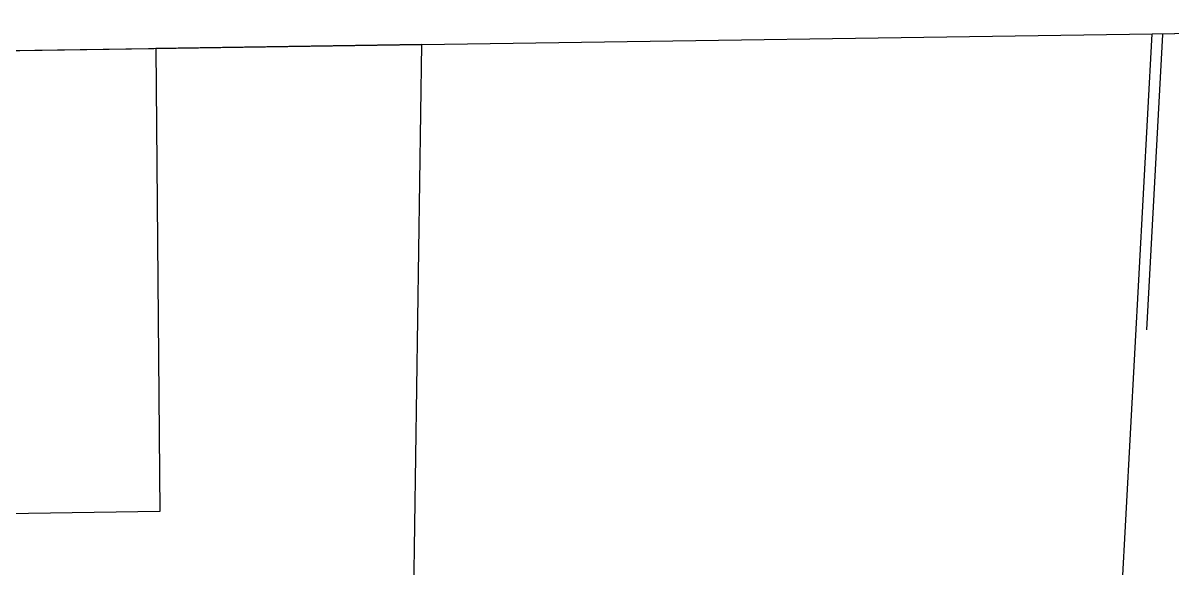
# Model space of a CAD drawing. Header units: metres. Extents: x 668617 to 675126, y 2286318 to 2293677.
# Drawn here: x 669648.14 to 669670.1, y 2287201.54 to 2287211.96 of the extents above; entities that cross this region are included whole.
import ezdxf

# ---------------------------------------------------------------- set-up
doc = ezdxf.new("R2010")
doc.units = ezdxf.units.M
doc.header["$MEASUREMENT"] = 0
doc.layers.add('DMTG-PB-LOTIFICACION', color=253, linetype='Continuous')
doc.layers.add('DMTG-PB-MANZANAS', color=251, linetype='Continuous')

msp = doc.modelspace()

# ---------------------------------------------------------------- linework, layer by layer
at = {"layer": 'DMTG-PB-LOTIFICACION'}
for p, q in [((669669.72463, 2287211.74997), (669683.76387, 2287211.95953)), ((669655.76535, 2287211.55074), (669669.72463, 2287211.74997)), ((669667.82268, 2287176.85158), (669669.72463, 2287211.74997)), ((669641.82611, 2287211.3416), (669655.76535, 2287211.55074)), ((669655.24326, 2287176.68821), (669655.76535, 2287211.55074))]:
    msp.add_line(p, q, dxfattribs=at)
for points in [[(669669.92434, 2287211.73908), (669669.61667, 2287206.09386)], [(669655.76535, 2287211.55074), (669650.67675, 2287211.47439), (669650.75608, 2287202.62475), (669641.95905, 2287202.4926)]]:
    msp.add_lwpolyline(points, dxfattribs=at)
at = {"layer": 'DMTG-PB-MANZANAS'}
msp.add_lwpolyline([(669680.08479, 2287126.88316), (669665.2962, 2287126.52041), (669655.14714, 2287126.27735), (669649.74765, 2287126.14444), (669643.74813, 2287126.01898), (669616.46067, 2287125.36321), (669616.25506, 2287136.11243), (669616.08263, 2287146.11179), (669615.89042, 2287156.06106), (669615.809, 2287161.11076), (669615.51519, 2287176.14965), (669615.33412, 2287185.82897), (669615.0702, 2287198.53796), (669614.82759, 2287210.93705), (669641.82611, 2287211.3416), (669655.76535, 2287211.55074), (669669.72463, 2287211.74997), (669683.76387, 2287211.95953)], dxfattribs=at)

doc.saveas('drawing.dxf')
